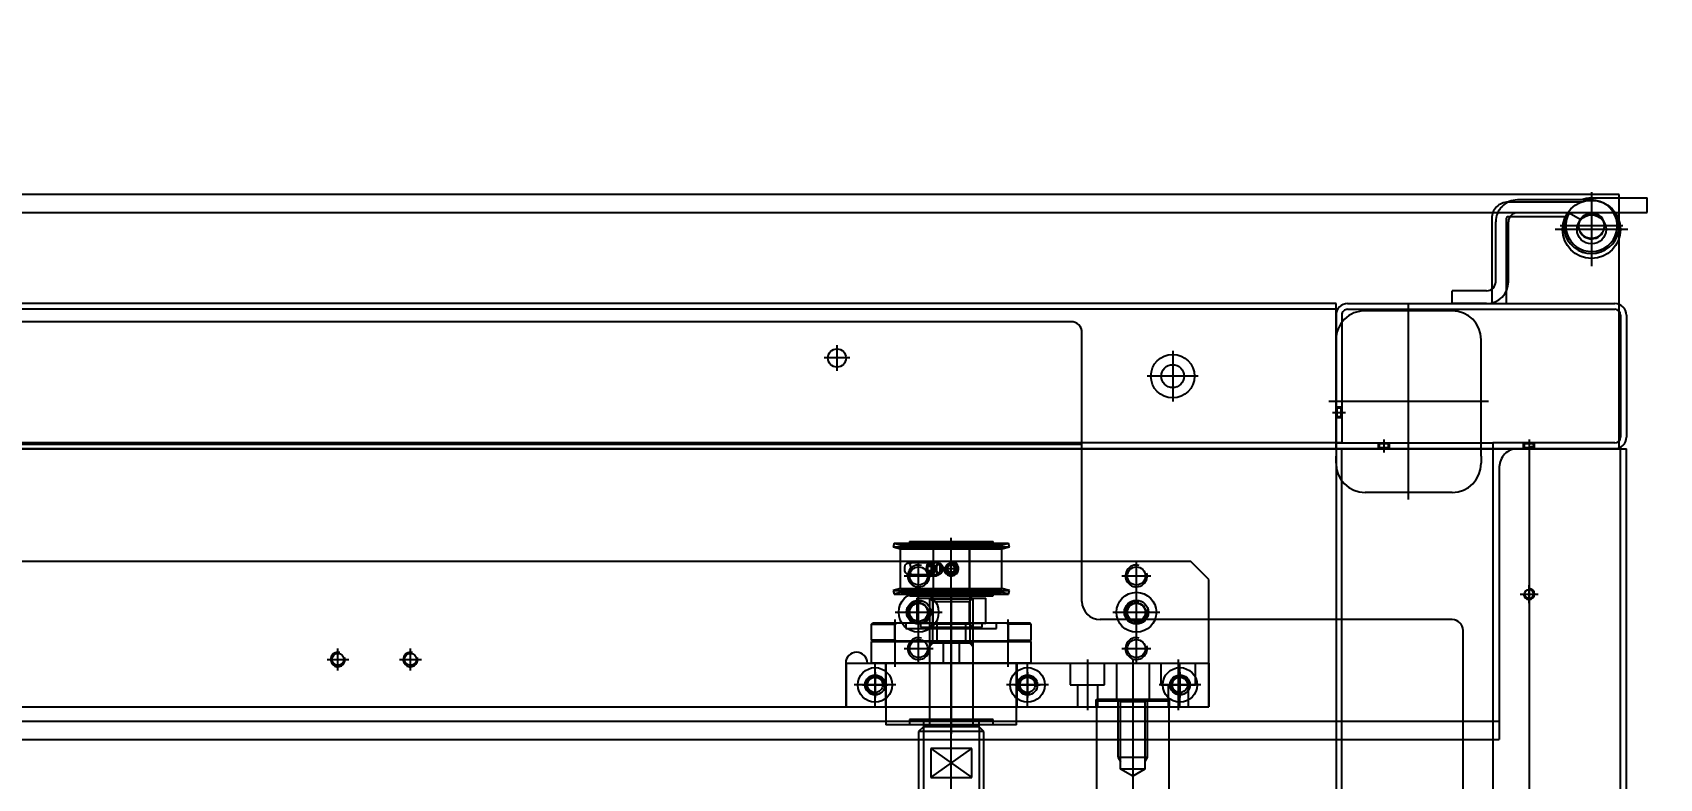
# Model space of a CAD drawing. Header units: inches. Extents: x 0 to 77285, y -118 to 40065.
# Drawn here: x 15212.5 to 15660.8, y 26114.8 to 26320.1 of the extents above; entities that cross this region are included whole.
import ezdxf

# ---------------------------------------------------------------- set-up
doc = ezdxf.new("R2010")
doc.units = ezdxf.units.IN
doc.header["$LTSCALE"] = 5
doc.header["$MEASUREMENT"] = 0
doc.layers.add('A', color=8, linetype='Continuous')
doc.styles.add('SCI', font='')
doc.styles.get('SCI').set_extended_font_data('Gulim')
doc.dimstyles.new('SCH', dxfattribs={"dimtxt": 2.5, "dimasz": 2, "dimexe": 1.25, "dimexo": 0.625, "dimtad": 1, "dimdec": 8, "dimtxsty": 'SCI', "dimcen": 2.5, "dimclrd": 4, "dimclre": 4, "dimclrt": 7, "dimadec": 8, "dimazin": 2, "dimtfac": 1, "dimtdec": 8, "dimtmove": 0, "dimatfit": 3, "dimfxl": 1, "dimarcsym": 0})

# ---------------------------------------------------------------- blocks, each defined once
blk = doc.blocks.new('A$Cc399747e')
at = {"ltscale": 5}
for p, q in [((1631.79, 1381), (1631.79, 71)), ((1633.39, 1381), (1633.39, 71)), ((1711.79, 71), (1711.79, 1381)), ((1658.59, 71), (1658.59, 1111)), ((1710.19, 1101), (1710.19, 71)), ((1668.59, 71), (1668.59, 1096)), ((2143.79, 151), (1666.79, 151)), ((1666.79, 76), (1666.79, 151)), ((2143.79, 146), (1666.79, 146)), ((1658.59, 113.5), (1658.59, 108.5)), ((1661.09, 111), (1656.09, 111)), ((1679.79, 83), (1703.79, 83)), ((1691.79, 85), (1691.79, 31)), ((1671.79, 73), (1671.79, 75)), ((1671.79, 73), (1671.79, 41)), ((1711.79, 75), (1711.79, 73)), ((1711.79, 41), (1711.79, 73)), ((1711.79, 71), (1631.79, 71)), ((1633.79, 71), (1633.79, 1)), ((1633.79, 71), (2629.79, 71)), ((1669.79, 58), (1713.79, 58)), ((1679.79, 33), (1703.79, 33)), ((1633.79, 6), (2629.79, 6)), ((1633.79, 1), (2629.79, 1))]:
    blk.add_line(p, q, dxfattribs=at)
at = {"ltscale": 3}
blk.add_line((1817.79, 903.5), (1817.79, 95.5), dxfattribs=at)
for p, q in [((1767.79, 137), (1767.79, 875)), ((1757.79, 871.5), (1757.79, 140.5)), ((1777.79, 140.5), (1777.79, 871.5)), ((1808.79, 868.15), (1808.79, 148.85)), ((1810.15, 147.5), (1810.15, 869.5)), ((1825.44, 147.5), (1825.44, 869.5)), ((1826.79, 148.85), (1826.79, 868.15)), ((1823.45, 161.5), (1812.14, 161.5)), ((1812.14, 161.5), (1812.14, 153.5)), ((1823.45, 153.5), (1812.14, 161.5)), ((1823.45, 161.5), (1812.14, 153.5)), ((1823.45, 153.5), (1823.45, 161.5)), ((1763.79, 156), (1764.42, 157.08)), ((1764.42, 159.2), (1767.79, 161.15)), ((1764.42, 140.63), (1764.42, 159.2)), ((1764.42, 159.2), (1771.17, 159.2)), ((1767.79, 161.15), (1771.17, 159.2)), ((1771.17, 159.2), (1771.17, 140.63)), ((1771.79, 156), (1771.17, 157.08)), ((1763.79, 140), (1763.79, 156)), ((1763.79, 156), (1771.79, 156)), ((1771.79, 156), (1771.79, 140)), ((1812.14, 153.5), (1823.45, 153.5)), ((1808.79, 148.85), (1826.79, 148.85)), ((1808.79, 148.85), (1810.15, 147.5)), ((1817.79, 110.1), (1817.79, 149.5)), ((1825.44, 147.5), (1826.79, 148.85)), ((1799.79, 147), (1835.79, 147)), ((1799.79, 147), (1799.79, 130)), ((1806.29, 147), (1806.29, 145.5)), ((1806.29, 145.5), (1829.29, 145.5)), ((1810.14, 147.5), (1825.44, 147.5)), ((1810.14, 147.5), (1810.14, 147)), ((1810.14, 147), (1810.14, 145.5)), ((1810.15, 147.5), (1825.44, 147.5)), ((1811.79, 147.5), (1811.79, 112.37)), ((1811.79, 147.5), (1811.79, 124.01)), ((1823.79, 112.37), (1823.79, 147.5)), ((1823.79, 124.01), (1823.79, 147.5)), ((1825.44, 147), (1825.44, 147.5)), ((1825.44, 145.5), (1825.44, 147)), ((1829.29, 145.5), (1829.29, 147)), ((1835.79, 130), (1835.79, 147)), ((1846.79, 142), (1746.79, 142)), ((1746.79, 130), (1746.79, 142)), ((1846.79, 142), (1746.79, 142)), ((1746.79, 130), (1746.79, 142)), ((2486.79, 142), (1746.79, 142)), ((1746.79, 142), (1746.79, 107)), ((1752.54, 136), (1752.54, 142)), ((1754.79, 141.75), (1754.79, 130.25)), ((1754.79, 132.5), (1754.79, 139.5)), ((1755.29, 129), (1755.29, 143)), ((1757.74, 140), (1757.74, 142)), ((1777.84, 140), (1757.74, 140)), ((1757.79, 140.5), (1777.79, 140.5)), ((1757.79, 140.5), (1758.29, 140)), ((1758.04, 136), (1758.04, 142)), ((1758.29, 140), (1777.29, 140)), ((1763.29, 130), (1763.29, 140)), ((1763.79, 140), (1764.42, 140.63)), ((1764.42, 140.63), (1771.17, 140.63)), ((1767.79, 129), (1767.79, 143)), ((1771.17, 140.63), (1771.79, 140)), ((1772.29, 130), (1772.29, 140)), ((1777.29, 140), (1777.79, 140.5)), ((1777.54, 136), (1777.54, 142)), ((1777.84, 142), (1777.84, 140)), ((1780.29, 129), (1780.29, 143)), ((1783.04, 136), (1783.04, 142)), ((1796.79, 141.75), (1796.79, 130.25)), ((1796.79, 132.5), (1796.79, 139.5)), ((1799.69, 130), (1799.69, 142)), ((1817.79, 129), (1817.79, 143)), ((1835.89, 130), (1835.89, 142)), ((1838.79, 141.75), (1838.79, 130.25)), ((1838.79, 132.5), (1838.79, 139.5)), ((1846.79, 130), (1846.79, 142)), ((1846.79, 130), (1846.79, 142)), ((1846.89, 130), (1846.89, 142)), ((1749.04, 136), (1760.54, 136)), ((1760.04, 136), (1750.54, 136)), ((1750.54, 136), (1750.54, 130)), ((1758.29, 136), (1751.29, 136)), ((1760.04, 130), (1760.04, 136)), ((1785.04, 136), (1775.54, 136)), ((1775.54, 136), (1775.54, 130)), ((1785.04, 130), (1785.04, 136)), ((1791.04, 136), (1802.54, 136)), ((1800.29, 136), (1793.29, 136)), ((1833.04, 136), (1844.54, 136)), ((1842.29, 136), (1835.29, 136)), ((1846.79, 130), (1746.79, 130)), ((1846.79, 130), (1746.79, 130)), ((1840.89, 130), (1746.79, 130)), ((1766.79, 130), (1766.79, 122)), ((1795.79, 130), (1839.79, 130)), ((1795.79, 130), (1795.79, 124.01)), ((1802.24, 118), (1802.24, 131)), ((1815.54, 130), (1815.54, 124.01)), ((1820.04, 124.01), (1820.04, 130)), ((1826.79, 130), (1826.79, 122)), ((1833.35, 118), (1833.35, 131)), ((1839.79, 130), (1839.79, 124.01)), ((1966.79, 132), (1966.79, 126)), ((1986.79, 132), (1986.79, 126)), ((1770.79, 126), (1762.79, 126)), ((1830.79, 126), (1822.79, 126)), ((1969.79, 129), (1963.79, 129)), ((1989.79, 129), (1983.79, 129)), ((1766.79, 122.5), (1766.79, 109.5)), ((1839.79, 124.01), (1795.79, 124.01)), ((1796.09, 124), (1795.79, 123.7)), ((1802.14, 123.7), (1795.79, 123.7)), ((1795.79, 123.7), (1795.79, 119.3)), ((1796.09, 124), (1839.49, 124)), ((1802.66, 124), (1802.14, 123.7)), ((1802.14, 119.3), (1802.14, 123.7)), ((1812.66, 124.5), (1811.79, 125.5)), ((1811.79, 124.5), (1823.79, 124.5)), ((1811.79, 124), (1811.79, 120.1)), ((1812.66, 111.5), (1812.66, 124.5)), ((1813.79, 124), (1813.79, 119)), ((1821.79, 119), (1821.79, 124)), ((1822.93, 124.5), (1823.79, 125.5)), ((1822.93, 111.5), (1822.93, 124.5)), ((1823.79, 120.1), (1823.79, 124)), ((1826.79, 122.5), (1826.79, 109.5)), ((1832.92, 124), (1833.44, 123.7)), ((1833.44, 123.7), (1839.79, 123.7)), ((1833.44, 119.3), (1833.44, 123.7)), ((1839.49, 124), (1839.79, 123.7)), ((1839.79, 123.7), (1839.79, 119.3)), ((1766.79, 120), (1766.79, 112)), ((1795.79, 119.3), (1802.14, 119.3)), ((1795.79, 119.3), (1796.09, 119)), ((1796.09, 119), (1839.49, 119)), ((1802.14, 119.3), (1802.66, 119)), ((1830.29, 120.5), (1805.29, 120.5)), ((1805.29, 120.5), (1805.29, 119)), ((1808.29, 119.1), (1815, 119.1)), ((1808.29, 119.1), (1808.29, 119)), ((1808.29, 119), (1808.29, 112.1)), ((1826.29, 120.1), (1809.29, 120.1)), ((1809.29, 120.1), (1809.29, 119.1)), ((1810.14, 120.5), (1810.14, 120.1)), ((1811.79, 120.1), (1812.74, 119.15)), ((1822.85, 119.15), (1812.74, 119.15)), ((1812.74, 119.15), (1812.74, 113.05)), ((1815, 119.1), (1815, 119)), ((1820.59, 119.1), (1815, 119.1)), ((1820.59, 119.1), (1827.29, 119.1)), ((1820.59, 119), (1820.59, 119.1)), ((1822.85, 119.15), (1823.79, 120.1)), ((1822.85, 113.05), (1822.85, 119.15)), ((1825.44, 120.1), (1825.44, 120.5)), ((1826.29, 119.1), (1826.29, 120.1)), ((1826.79, 120), (1826.79, 112)), ((1827.29, 119), (1827.29, 119.1)), ((1827.29, 112.1), (1827.29, 119)), ((1830.29, 119), (1830.29, 120.5)), ((1833.44, 119.3), (1832.92, 119)), ((1839.79, 119.3), (1833.44, 119.3)), ((1839.79, 119.3), (1839.49, 119)), ((1773.29, 116), (1760.29, 116)), ((1770.79, 116), (1762.79, 116)), ((1827.29, 112.1), (1808.29, 112.1)), ((1812.74, 113.05), (1811.79, 112.1)), ((1811.79, 112.37), (1812.66, 111.5)), ((1811.79, 112.37), (1823.79, 112.37)), ((1822.85, 113.05), (1812.74, 113.05)), ((1817.79, 112.25), (1817.79, 95.75)), ((1833.29, 116), (1820.29, 116)), ((1830.79, 116), (1822.79, 116)), ((1823.79, 112.1), (1822.85, 113.05)), ((1822.93, 111.5), (1823.79, 112.37)), ((1766.79, 110), (1766.79, 102)), ((1802.05, 111.02), (1801.79, 110.05)), ((1833.79, 110.05), (1801.79, 110.05)), ((1801.79, 110.05), (1803.85, 109.5)), ((1802.05, 111.02), (1803.98, 110.5)), ((1833.53, 111.02), (1802.05, 111.02)), ((1831.74, 109.5), (1803.85, 109.5)), ((1803.85, 109.5), (1803.85, 98.5)), ((1831.61, 110.5), (1803.98, 110.5)), ((1829.29, 111.5), (1806.29, 111.5)), ((1806.29, 111.5), (1806.29, 111.02)), ((1806.29, 111.02), (1806.29, 110.5)), ((1812.66, 111.5), (1822.93, 111.5)), ((1812.79, 111.5), (1812.79, 96.5)), ((1812.79, 98), (1812.79, 111.5)), ((1822.79, 96.5), (1822.79, 111.5)), ((1822.79, 98), (1822.79, 111.5)), ((1826.79, 110), (1826.79, 102)), ((1829.29, 111.02), (1829.29, 111.5)), ((1829.29, 110.5), (1829.29, 111.02)), ((1831.61, 110.5), (1833.53, 111.02)), ((1831.74, 109.5), (1833.79, 110.05)), ((1831.74, 109.5), (1831.74, 98.5)), ((1833.79, 110.05), (1833.53, 111.02)), ((1746.79, 107), (1751.79, 102)), ((1770.79, 106), (1762.79, 106)), ((1815.69, 104), (1819.89, 104)), ((1816.21, 104.37), (1816.17, 104.1)), ((1816.17, 104.1), (1816.18, 103.83)), ((1816.18, 103.83), (1816.23, 103.56)), ((1816.3, 104.63), (1816.21, 104.37)), ((1816.23, 103.56), (1816.33, 103.31)), ((1816.43, 104.87), (1816.3, 104.63)), ((1816.33, 103.31), (1816.46, 103.07)), ((1816.59, 105.09), (1816.43, 104.87)), ((1816.65, 105.15), (1816.59, 105.09)), ((1816.7, 105.2), (1816.65, 105.15)), ((1816.79, 105.27), (1816.7, 105.2)), ((1816.84, 105.32), (1816.79, 105.27)), ((1817.79, 105.15), (1816.79, 104.58)), ((1816.79, 103.42), (1816.79, 104.58)), ((1816.79, 103.42), (1817.79, 102.85)), ((1816.88, 105.34), (1816.84, 105.32)), ((1816.88, 105.34), (1816.94, 105.38)), ((1816.94, 105.38), (1817.01, 105.42)), ((1817.01, 105.42), (1817.09, 105.46)), ((1817.09, 105.46), (1817.19, 105.51)), ((1817.19, 105.51), (1817.29, 105.54)), ((1817.29, 105.54), (1817.39, 105.57)), ((1817.39, 105.57), (1817.43, 105.58)), ((1817.43, 105.58), (1817.48, 105.59)), ((1817.48, 105.59), (1817.5, 105.59)), ((1817.65, 105.61), (1817.5, 105.59)), ((1817.8, 105.62), (1817.65, 105.61)), ((1818.79, 104.58), (1817.79, 105.15)), ((1817.79, 102.85), (1818.79, 103.42)), ((1817.94, 105.61), (1817.8, 105.62)), ((1818.08, 105.59), (1817.94, 105.61)), ((1818.08, 105.59), (1818.13, 105.58)), ((1818.13, 105.58), (1818.18, 105.57)), ((1818.18, 105.57), (1818.19, 105.57)), ((1818.19, 105.57), (1818.31, 105.54)), ((1818.31, 105.54), (1818.41, 105.5)), ((1818.41, 105.5), (1818.5, 105.46)), ((1818.5, 105.46), (1818.59, 105.41)), ((1818.59, 105.41), (1818.65, 105.38)), ((1818.65, 105.38), (1818.7, 105.34)), ((1818.73, 105.32), (1818.7, 105.34)), ((1818.79, 105.28), (1818.73, 105.32)), ((1818.87, 105.21), (1818.79, 105.28)), ((1818.79, 103.42), (1818.79, 104.58)), ((1818.93, 105.15), (1818.87, 105.21)), ((1818.99, 105.09), (1818.93, 105.15)), ((1819.12, 104.93), (1818.99, 105.09)), ((1818.99, 102.91), (1819.16, 103.13)), ((1819.26, 104.69), (1819.12, 104.93)), ((1819.16, 103.13), (1819.28, 103.37)), ((1819.35, 104.44), (1819.26, 104.69)), ((1819.28, 103.37), (1819.37, 103.63)), ((1819.4, 104.17), (1819.35, 104.44)), ((1819.37, 103.63), (1819.41, 103.9)), ((1819.41, 103.9), (1819.4, 104.17)), ((1820.15, 104), (1820.17, 104.26)), ((1820.15, 103.93), (1820.15, 104)), ((1820.16, 103.79), (1820.15, 103.93)), ((1820.17, 103.7), (1820.16, 103.79)), ((1820.17, 104.26), (1820.22, 104.51)), ((1820.18, 103.65), (1820.17, 103.7)), ((1820.21, 103.51), (1820.18, 103.65)), ((1820.25, 103.39), (1820.21, 103.51)), ((1820.22, 104.51), (1820.3, 104.74)), ((1820.3, 103.26), (1820.25, 103.39)), ((1820.3, 104.74), (1820.42, 104.96)), ((1820.36, 103.14), (1820.3, 103.26)), ((1820.49, 102.92), (1820.36, 103.14)), ((1820.42, 104.96), (1820.55, 105.16)), ((1820.55, 105.16), (1820.7, 105.33)), ((1820.7, 105.33), (1820.78, 105.41)), ((1820.78, 105.41), (1820.87, 105.47)), ((1820.87, 105.47), (1820.95, 105.53)), ((1821.33, 105.63), (1820.9, 105.02)), ((1820.95, 105.53), (1821.03, 105.57)), ((1821.03, 105.57), (1821.18, 105.61)), ((1821.18, 105.61), (1821.25, 105.62)), ((1821.25, 105.62), (1821.26, 105.62)), ((1828.91, 105.62), (1821.26, 105.62)), ((1821.26, 105.62), (1821.32, 105.62)), ((1821.32, 105.62), (1821.43, 105.58)), ((1821.43, 105.58), (1821.52, 105.5)), ((1821.52, 105.5), (1821.6, 105.38)), ((1821.6, 105.38), (1821.66, 105.23)), ((1821.66, 105.23), (1821.71, 105.05)), ((1821.71, 105.05), (1821.74, 104.82)), ((1821.75, 103.29), (1821.72, 103.07)), ((1821.74, 104.82), (1821.75, 104.7)), ((1821.75, 104.7), (1821.76, 104.57)), ((1821.76, 103.52), (1821.75, 103.29)), ((1821.76, 104.57), (1821.76, 104.44)), ((1821.76, 104.44), (1821.77, 104.3)), ((1821.77, 103.76), (1821.76, 103.52)), ((1821.77, 104.3), (1821.77, 104.04)), ((1821.77, 104.04), (1821.77, 103.9)), ((1821.77, 103.9), (1821.77, 103.76)), ((1823.48, 106), (1821.91, 106)), ((1822.06, 104.58), (1822.56, 105.15)), ((1822.06, 103.42), (1822.06, 104.58)), ((1822.06, 104.58), (1824.35, 104.58)), ((1822.56, 102.85), (1822.06, 103.42)), ((1822.06, 103.42), (1824.35, 103.42)), ((1822.56, 105.15), (1823.85, 105.15)), ((1822.56, 105.15), (1823.06, 104.58)), ((1823.06, 103.42), (1822.56, 102.85)), ((1830.79, 106), (1822.79, 106)), ((1823.06, 104.58), (1823.06, 103.42)), ((1823.35, 104.58), (1823.85, 105.15)), ((1823.35, 103.42), (1823.35, 104.58)), ((1823.85, 102.85), (1823.35, 103.42)), ((1823.85, 105.15), (1824.35, 104.58)), ((1824.35, 103.42), (1823.85, 102.85)), ((1824.31, 105.28), (1824.06, 105.63)), ((1824.35, 103.42), (1824.35, 104.58)), ((1828.76, 105.59), (1828.74, 105.58)), ((1828.74, 105.58), (1828.74, 105.58)), ((1828.74, 105.57), (1828.79, 105.54)), ((1828.76, 105.59), (1828.83, 105.61)), ((1828.79, 105.54), (1828.85, 105.5)), ((1828.83, 105.61), (1828.91, 105.62)), ((1828.85, 105.5), (1828.92, 105.46)), ((1828.91, 105.62), (1828.91, 105.62)), ((1828.91, 105.62), (1828.98, 105.61)), ((1828.92, 105.46), (1829.01, 105.41)), ((1828.98, 105.61), (1829.05, 105.59)), ((1828.98, 104.17), (1829.01, 104.44)), ((1828.98, 103.9), (1828.98, 104.17)), ((1829, 103.63), (1828.98, 103.9)), ((1829.05, 103.37), (1829, 103.63)), ((1829.01, 105.41), (1829.1, 105.38)), ((1829.01, 104.44), (1829.07, 104.69)), ((1829.06, 105.59), (1829.05, 105.59)), ((1829.13, 103.13), (1829.05, 103.37)), ((1829.1, 105.58), (1829.06, 105.59)), ((1829.07, 104.69), (1829.15, 104.93)), ((1829.14, 105.57), (1829.1, 105.58)), ((1829.1, 105.38), (1829.2, 105.34)), ((1829.22, 102.91), (1829.13, 103.13)), ((1829.29, 105.54), (1829.14, 105.57)), ((1829.15, 104.93), (1829.22, 105.09)), ((1829.24, 105.32), (1829.2, 105.34)), ((1829.22, 105.09), (1829.25, 105.15)), ((1829.27, 105.28), (1829.24, 105.32)), ((1829.25, 105.15), (1829.27, 105.21)), ((1829.27, 105.25), (1829.27, 105.28)), ((1829.27, 105.21), (1829.27, 105.25)), ((1829.44, 105.51), (1829.29, 105.54)), ((1829.61, 105.46), (1829.44, 105.51)), ((1829.78, 105.42), (1829.61, 105.46)), ((1829.95, 105.38), (1829.78, 105.42)), ((1830.11, 105.34), (1829.95, 105.38)), ((1830.11, 105.34), (1830.2, 105.32)), ((1830.2, 105.32), (1830.27, 105.27)), ((1830.27, 105.27), (1830.36, 105.2)), ((1830.36, 105.2), (1830.4, 105.15)), ((1830.4, 105.15), (1830.42, 105.09)), ((1830.42, 105.09), (1830.49, 104.87)), ((1830.54, 103.31), (1830.48, 103.07)), ((1830.49, 104.87), (1830.55, 104.63)), ((1830.56, 103.43), (1830.54, 103.34)), ((1830.54, 103.34), (1830.54, 103.31)), ((1830.55, 104.63), (1830.56, 104.57)), ((1830.56, 104.57), (1830.58, 104.37)), ((1830.57, 103.56), (1830.56, 103.43)), ((1830.59, 103.7), (1830.57, 103.56)), ((1830.58, 104.37), (1830.59, 104.31)), ((1830.59, 104.31), (1830.6, 104.1)), ((1830.6, 104.1), (1830.59, 103.83)), ((1830.59, 103.83), (1830.59, 103.7)), ((1751.79, 102), (2481.79, 102)), ((1816.46, 103.07), (1816.59, 102.91)), ((1816.59, 102.91), (1816.65, 102.85)), ((1816.65, 102.85), (1816.72, 102.79)), ((1816.72, 102.79), (1816.8, 102.72)), ((1816.8, 102.72), (1816.85, 102.68)), ((1816.85, 102.68), (1816.88, 102.66)), ((1816.94, 102.62), (1816.88, 102.66)), ((1817, 102.59), (1816.94, 102.62)), ((1817.08, 102.54), (1817, 102.59)), ((1817.17, 102.5), (1817.08, 102.54)), ((1817.28, 102.46), (1817.17, 102.5)), ((1817.39, 102.43), (1817.28, 102.46)), ((1817.4, 102.43), (1817.39, 102.43)), ((1817.45, 102.42), (1817.4, 102.43)), ((1817.5, 102.41), (1817.45, 102.42)), ((1817.5, 102.41), (1817.64, 102.39)), ((1817.64, 102.39), (1817.79, 102.38)), ((1817.79, 102.38), (1817.94, 102.39)), ((1817.94, 102.39), (1818.08, 102.41)), ((1818.1, 102.41), (1818.08, 102.41)), ((1818.15, 102.42), (1818.1, 102.41)), ((1818.19, 102.43), (1818.15, 102.42)), ((1818.3, 102.46), (1818.19, 102.43)), ((1818.39, 102.49), (1818.3, 102.46)), ((1818.49, 102.54), (1818.39, 102.49)), ((1818.57, 102.58), (1818.49, 102.54)), ((1818.64, 102.62), (1818.57, 102.58)), ((1818.7, 102.66), (1818.64, 102.62)), ((1818.7, 102.66), (1818.74, 102.68)), ((1818.74, 102.68), (1818.79, 102.73)), ((1818.79, 102.73), (1818.88, 102.8)), ((1818.88, 102.8), (1818.94, 102.85)), ((1818.94, 102.85), (1818.99, 102.91)), ((1820.63, 102.74), (1820.49, 102.92)), ((1820.78, 102.59), (1820.63, 102.74)), ((1820.93, 102.48), (1820.78, 102.59)), ((1820.9, 102.98), (1821.33, 102.37)), ((1821.08, 102.41), (1820.93, 102.48)), ((1821.22, 102.38), (1821.08, 102.41)), ((1821.26, 102.38), (1821.22, 102.38)), ((1821.25, 102.38), (1828.91, 102.38)), ((1821.35, 102.39), (1821.26, 102.38)), ((1821.41, 102.41), (1821.35, 102.39)), ((1821.47, 102.45), (1821.41, 102.41)), ((1821.52, 102.49), (1821.47, 102.45)), ((1821.56, 102.55), (1821.52, 102.49)), ((1821.6, 102.62), (1821.56, 102.55)), ((1821.63, 102.69), (1821.6, 102.62)), ((1821.69, 102.87), (1821.63, 102.69)), ((1821.72, 103.07), (1821.69, 102.87)), ((1821.91, 102), (1823.48, 102)), ((1822.56, 102.85), (1823.85, 102.85)), ((1824.06, 102.37), (1824.31, 102.72)), ((1828.78, 102.46), (1828.74, 102.43)), ((1828.74, 102.42), (1828.74, 102.42)), ((1828.74, 102.42), (1828.75, 102.41)), ((1828.75, 102.41), (1828.76, 102.41)), ((1828.84, 102.39), (1828.76, 102.41)), ((1828.84, 102.49), (1828.78, 102.46)), ((1828.91, 102.54), (1828.84, 102.49)), ((1828.91, 102.38), (1828.84, 102.39)), ((1829, 102.58), (1828.91, 102.54)), ((1828.98, 102.39), (1828.91, 102.38)), ((1828.91, 102.38), (1828.91, 102.38)), ((1829.05, 102.41), (1828.98, 102.39)), ((1829.09, 102.62), (1829, 102.58)), ((1829.05, 102.41), (1829.08, 102.42)), ((1829.08, 102.42), (1829.13, 102.43)), ((1829.2, 102.66), (1829.09, 102.62)), ((1829.13, 102.43), (1829.14, 102.43)), ((1829.14, 102.43), (1829.3, 102.46)), ((1829.2, 102.66), (1829.25, 102.68)), ((1829.25, 102.85), (1829.22, 102.91)), ((1829.27, 102.8), (1829.25, 102.85)), ((1829.25, 102.68), (1829.27, 102.73)), ((1829.27, 102.75), (1829.27, 102.8)), ((1829.27, 102.73), (1829.27, 102.75)), ((1829.3, 102.46), (1829.47, 102.5)), ((1829.47, 102.5), (1829.64, 102.54)), ((1829.64, 102.54), (1829.81, 102.59)), ((1829.81, 102.59), (1829.96, 102.62)), ((1829.96, 102.62), (1830.11, 102.66)), ((1830.18, 102.68), (1830.11, 102.66)), ((1830.27, 102.72), (1830.18, 102.68)), ((1830.35, 102.79), (1830.27, 102.72)), ((1830.39, 102.85), (1830.35, 102.79)), ((1830.42, 102.91), (1830.39, 102.85)), ((1830.48, 103.07), (1830.42, 102.91)), ((1803.85, 98.5), (1801.79, 97.95)), ((1833.79, 97.95), (1801.79, 97.95)), ((1801.79, 97.95), (1802.05, 96.98)), ((1803.98, 97.5), (1802.05, 96.98)), ((1833.53, 96.98), (1802.05, 96.98)), ((1831.74, 98.5), (1803.85, 98.5)), ((1831.61, 97.5), (1803.98, 97.5)), ((1806.29, 97.5), (1806.29, 96.98)), ((1806.29, 96.98), (1806.29, 96.5)), ((1829.29, 96.5), (1806.29, 96.5)), ((1813.29, 97.5), (1812.79, 98)), ((1822.79, 98), (1812.79, 98)), ((1813.29, 97.5), (1822.29, 97.5)), ((1822.79, 98), (1822.29, 97.5)), ((1829.29, 96.98), (1829.29, 97.5)), ((1829.29, 96.5), (1829.29, 96.98)), ((1833.53, 96.98), (1831.61, 97.5)), ((1833.79, 97.95), (1831.74, 98.5)), ((1833.53, 96.98), (1833.79, 97.95)), ((1658.59, 68.4), (1658.59, 72)), ((1698.59, 68.4), (1698.59, 72)), ((1631.79, 34.2), (1631.79, 67.8)), ((1633.39, 34.2), (1633.39, 67.8)), ((1634.99, 71), (1668.59, 71)), ((1634.99, 69.4), (1668.59, 69.4)), ((1657.09, 71), (1657.36, 70.73)), ((1657.09, 71), (1657.09, 69.4)), ((1657.36, 69.67), (1657.09, 69.4)), ((1657.36, 70.73), (1659.82, 70.73)), ((1657.36, 70.73), (1657.36, 69.67)), ((1657.36, 69.67), (1659.82, 69.67)), ((1660.09, 71), (1659.82, 70.73)), ((1659.82, 70.73), (1659.82, 69.67)), ((1659.82, 69.67), (1660.09, 69.4)), ((1660.09, 71), (1660.09, 69.4)), ((1668.59, 69.4), (1668.59, 71)), ((1668.59, 71), (1711.79, 71)), ((1711.79, 69.4), (1668.59, 69.4)), ((1697.09, 71), (1697.36, 70.73)), ((1697.09, 71), (1697.09, 69.4)), ((1697.36, 69.67), (1697.09, 69.4)), ((1697.36, 70.73), (1699.82, 70.73)), ((1697.36, 70.73), (1697.36, 69.67)), ((1697.36, 69.67), (1699.82, 69.67)), ((1700.09, 71), (1699.82, 70.73)), ((1699.82, 70.73), (1699.82, 69.67)), ((1699.82, 69.67), (1700.09, 69.4)), ((1700.09, 71), (1700.09, 69.4)), ((1710.19, 34.2), (1710.19, 69.4)), ((1710.19, 69.4), (1711.79, 69.4)), ((1711.79, 71), (1711.79, 69.4)), ((2551.79, 71), (1711.79, 71)), ((1711.79, 71), (1711.79, 31)), ((1711.79, 34.2), (1711.79, 69.4)), ((1711.79, 69.4), (2551.79, 69.4)), ((1712.79, 61), (1709.19, 61)), ((1710.19, 62.5), (1710.46, 62.23)), ((1710.19, 62.5), (1711.79, 62.5)), ((1710.19, 59.5), (1710.46, 59.77)), ((1710.19, 59.5), (1711.79, 59.5)), ((1710.46, 59.77), (1710.46, 62.23)), ((1710.46, 62.23), (1711.52, 62.23)), ((1710.46, 59.77), (1711.52, 59.77)), ((1711.52, 62.23), (1711.79, 62.5)), ((1711.52, 59.77), (1711.52, 62.23)), ((1711.52, 59.77), (1711.79, 59.5)), ((1756.79, 44), (1756.79, 58)), ((1749.79, 51), (1763.79, 51)), ((1849.29, 42.5), (1849.29, 49.5)), ((1845.79, 46), (1852.79, 46)), ((1708.59, 32.6), (1634.99, 32.6)), ((1711.79, 32.6), (2551.79, 32.6)), ((1708.59, 31), (1634.99, 31)), ((1664.89, 7.6), (1664.89, 31)), ((1668.89, 31), (1664.89, 31)), ((1668.89, 7.6), (1668.89, 31)), ((1670.29, 31), (1679.79, 31)), ((1670.29, 27.5), (1679.79, 27.5)), ((1679.79, 31), (1679.79, 27.5)), ((1711.79, 31), (2551.79, 31)), ((1664.29, 25), (1664.29, 8.5)), ((1667.79, 25), (1667.79, 8.5)), ((1641.39, 0.36), (1641.39, 20.74)), ((1641.39, 0.95), (1641.39, 18.25)), ((1631.39, 10.6), (1651.39, 10.6)), ((1632.74, 9.6), (1650.04, 9.6)), ((1626.04, 5.95), (1626.04, 1.95)), ((1635.3, 5.95), (1626.04, 5.95)), ((1634.67, 5.95), (1635.15, 6.21)), ((1641.39, 6), (1661.79, 6)), ((1647.51, 6), (1644.49, 7.77)), ((1648.59, 7.1), (1664.39, 7.1)), ((1641.39, 1.95), (1626.04, 1.95)), ((1641.39, 2.5), (1661.79, 2.5)), ((1644.18, 3.1), (1664.39, 3.1))]:
    blk.add_line(p, q)
at = {"ltscale": 4}
for p, q in [((1676.79, 205), (1676.79, 121)), ((1679.79, 118), (1776.79, 118)), ((1781.79, 113), (1781.79, 39)), ((1781.79, 71), (2586.79, 71)), ((1781.79, 69.8), (2586.79, 69.8)), ((1784.79, 36), (2583.79, 36))]:
    blk.add_line(p, q, dxfattribs=at)
for centre, radius in [((1754.79, 136), 4.75), ((1796.79, 136), 4.75), ((1838.79, 136), 4.75), ((1754.79, 136), 2.75), ((1754.79, 136), 2.1), ((1796.79, 136), 2.75), ((1796.79, 136), 2.1), ((1838.79, 136), 2.75), ((1838.79, 136), 2.1), ((1966.79, 129), 1.65), ((1986.79, 129), 1.65), ((1766.79, 126), 2.5), ((1826.79, 126), 2.5), ((1766.79, 116), 5.5), ((1826.79, 116), 5.5), ((1766.79, 116), 3.3), ((1766.79, 116), 2.58), ((1766.79, 116), 2.5), ((1826.79, 116), 3.3), ((1826.79, 116), 2.58), ((1826.79, 116), 2.5), ((1766.79, 106), 2.5), ((1826.79, 106), 2.5), ((1817.79, 104), 1.25), ((1817.79, 104), 1), ((1657.93, 70.64), 0.25), ((1756.79, 51), 6), ((1756.79, 51), 3.15), ((1849.29, 46), 2.5), ((1641.39, 10.6), 8), ((1641.39, 10.6), 4), ((1641.39, 9.6), 3.5)]:
    blk.add_circle(centre, radius)
at = {"ltscale": 5}
blk.add_circle((1658.59, 111), 1.23, dxfattribs=at)
for centre, radius, start, end in [((1754.79, 136), 2.5, 165, 105), ((1796.79, 136), 2.5, 165, 105), ((1838.79, 136), 2.5, 165, 105), ((1843.89, 130), 3, 180, 0), ((1966.79, 129), 2, 255, 195), ((1986.79, 129), 2, 255, 195), ((1766.79, 126), 3, 255, 195), ((1826.79, 126), 3, 255, 195), ((1766.79, 116), 3, 255, 195), ((1826.79, 116), 3, 255, 195), ((1766.79, 106), 3, 255, 195), ((1826.79, 106), 3, 255, 195), ((1817.79, 104), 2, 345, 285), ((1817.79, 104), 1.57, 345, 285), ((1634.99, 67.8), 3.2, 90, 180), ((1634.99, 67.8), 1.6, 90, 180), ((1634.99, 34.2), 3.2, 180, 270), ((1634.99, 34.2), 1.6, 180, 270), ((1708.59, 34.2), 3.2, 270, 0), ((1708.59, 34.2), 1.6, 270, 0), ((1670.29, 25), 6, 90, 180), ((1670.29, 25), 2.5, 90, 180), ((1641.39, 9.6), 7.65, 331.9275, 208.4977), ((1641.39, 9.6), 7.1, 329.533, 270), ((1641.39, 9.6), 3.6, 329.533, 270), ((1661.79, 8.5), 6, 270, 0), ((1661.79, 8.5), 2.5, 270, 0), ((1664.39, 7.6), 4.5, 270, 0), ((1664.39, 7.6), 0.5, 270, 0), ((1641.39, 9.6), 7.65, 270, 291.8587)]:
    blk.add_arc(centre, radius, start, end)
at = {"ltscale": 4}
for centre, radius, start, end in [((1679.79, 121), 3, 180, 270), ((1776.79, 113), 5, 0, 90), ((1784.79, 39), 3, 180, 270)]:
    blk.add_arc(centre, radius, start, end, dxfattribs=at)
at = {"ltscale": 5}
for centre, radius, start, end in [((1658.59, 111), 1.5, 0, 270), ((1679.79, 75), 8, 90, 180), ((1703.79, 75), 8, 0, 90), ((1661.79, 76), 5, 270, 0), ((1679.79, 41), 8, 180, 270), ((1703.79, 41), 8, 270, 0)]:
    blk.add_arc(centre, radius, start, end, dxfattribs=at)
for centre, major_axis in [((1821.26, 104), (0, 1.25)), ((1821.91, 104), (0, 2)), ((1822.56, 104), (0, 1)), ((1823.48, 104), (0, 2)), ((1823.85, 104), (0, 1.57))]:
    blk.add_ellipse(centre, major_axis=major_axis, ratio=0.5)
blk = doc.blocks.new('*D366')
at = {"color": 4, "lineweight": -2, "transparency": 16777216}
for p, q in [((12554.65, 23925.55), (12554.65, 28076.14)), ((17979.65, 23925.05), (17979.65, 28076.14)), ((12714.65, 27976.14), (17819.65, 27976.14))]:
    blk.add_line(p, q, dxfattribs=at)
at = {"color": 4, "transparency": 16777216}
for points in [[(12714.65, 28002.81), (12714.65, 27949.48), (12554.65, 27976.14)], [(17819.65, 28002.81), (17819.65, 27949.48), (17979.65, 27976.14)]]:
    blk.add_solid(points, dxfattribs=at)
at = {"layer": 'Defpoints', "color": 0, "transparency": 16777216}
for p in [(17979.65, 27976.14), (12554.65, 23875.55), (17979.65, 23875.05)]:
    blk.add_point(p, dxfattribs=at)
at = {"color": 7, "transparency": 16777216, "insert": (15267.15, 28128.81), "char_height": 200, "attachment_point": 5, "style": 'SCI'}
blk.add_mtext('5425', dxfattribs=at)
blk = doc.blocks.new('*D367')
at = {"color": 4, "lineweight": -2, "transparency": 16777216}
for p, q in [((12554.65, 23925.55), (12554.65, 29140.68)), ((21064.65, 23433.05), (21064.65, 29140.68)), ((12714.65, 29040.68), (20904.65, 29040.68))]:
    blk.add_line(p, q, dxfattribs=at)
at = {"color": 4, "transparency": 16777216}
for points in [[(12714.65, 29067.34), (12714.65, 29014.01), (12554.65, 29040.68)], [(20904.65, 29067.34), (20904.65, 29014.01), (21064.65, 29040.68)]]:
    blk.add_solid(points, dxfattribs=at)
at = {"layer": 'Defpoints', "color": 0, "transparency": 16777216}
for p in [(21064.65, 29040.68), (12554.65, 23875.55), (21064.65, 23383.05)]:
    blk.add_point(p, dxfattribs=at)
at = {"color": 7, "transparency": 16777216, "insert": (16809.65, 29193.47), "char_height": 200, "attachment_point": 5, "style": 'SCI'}
blk.add_mtext('8510', dxfattribs=at)
blk = doc.blocks.new('*D374')
at = {"color": 4, "lineweight": -2, "transparency": 16777216}
for p, q in [((12554.65, 23925.55), (12554.65, 30215.88)), ((37924.65, 23433.05), (37924.65, 30215.88)), ((12714.65, 30115.88), (37764.65, 30115.88))]:
    blk.add_line(p, q, dxfattribs=at)
at = {"color": 4, "transparency": 16777216}
for points in [[(12714.65, 30142.54), (12714.65, 30089.21), (12554.65, 30115.88)], [(37764.65, 30142.54), (37764.65, 30089.21), (37924.65, 30115.88)]]:
    blk.add_solid(points, dxfattribs=at)
at = {"layer": 'Defpoints', "color": 0, "transparency": 16777216}
for p in [(37924.65, 30115.88), (12554.65, 23875.55), (37924.65, 23383.05)]:
    blk.add_point(p, dxfattribs=at)
at = {"color": 7, "transparency": 16777216, "insert": (25239.65, 30268.54), "char_height": 200, "attachment_point": 5, "style": 'SCI'}
blk.add_mtext('25370', dxfattribs=at)

msp = doc.modelspace()

# ---------------------------------------------------------------- block references
at = {"layer": 'A', "rotation": 180}
msp.add_blockref('A$Cc399747e', (17283.44187244, 26276.55060516), dxfattribs=at)

# ---------------------------------------------------------------- dimensions: what is measured, and where the dimension line sits
for base, p2, picture, middle in [((37924.649780898, 30115.8761734788), (37924.649780898, 23383.0504762948), '*D374', (25239.649780898, 30268.5392893244)), ((21064.649780898, 29040.6754827387), (21064.649780898, 23383.0504762948), '*D367', (16809.649780898, 29193.4717543765)), ((17979.649780898, 27976.1433020648), (17979.649780898, 23875.0504762948), '*D366', (15267.149780898, 28128.8064179103))]:
    dim = msp.add_linear_dim(base=base, p1=(12554.649780898, 23875.5504762968), p2=p2, dimstyle='SCH', override={"dimscale": 80})
    dim.commit()
    dim.dimension.update_dxf_attribs({"geometry": picture, "text_midpoint": middle})

doc.saveas('drawing.dxf')
